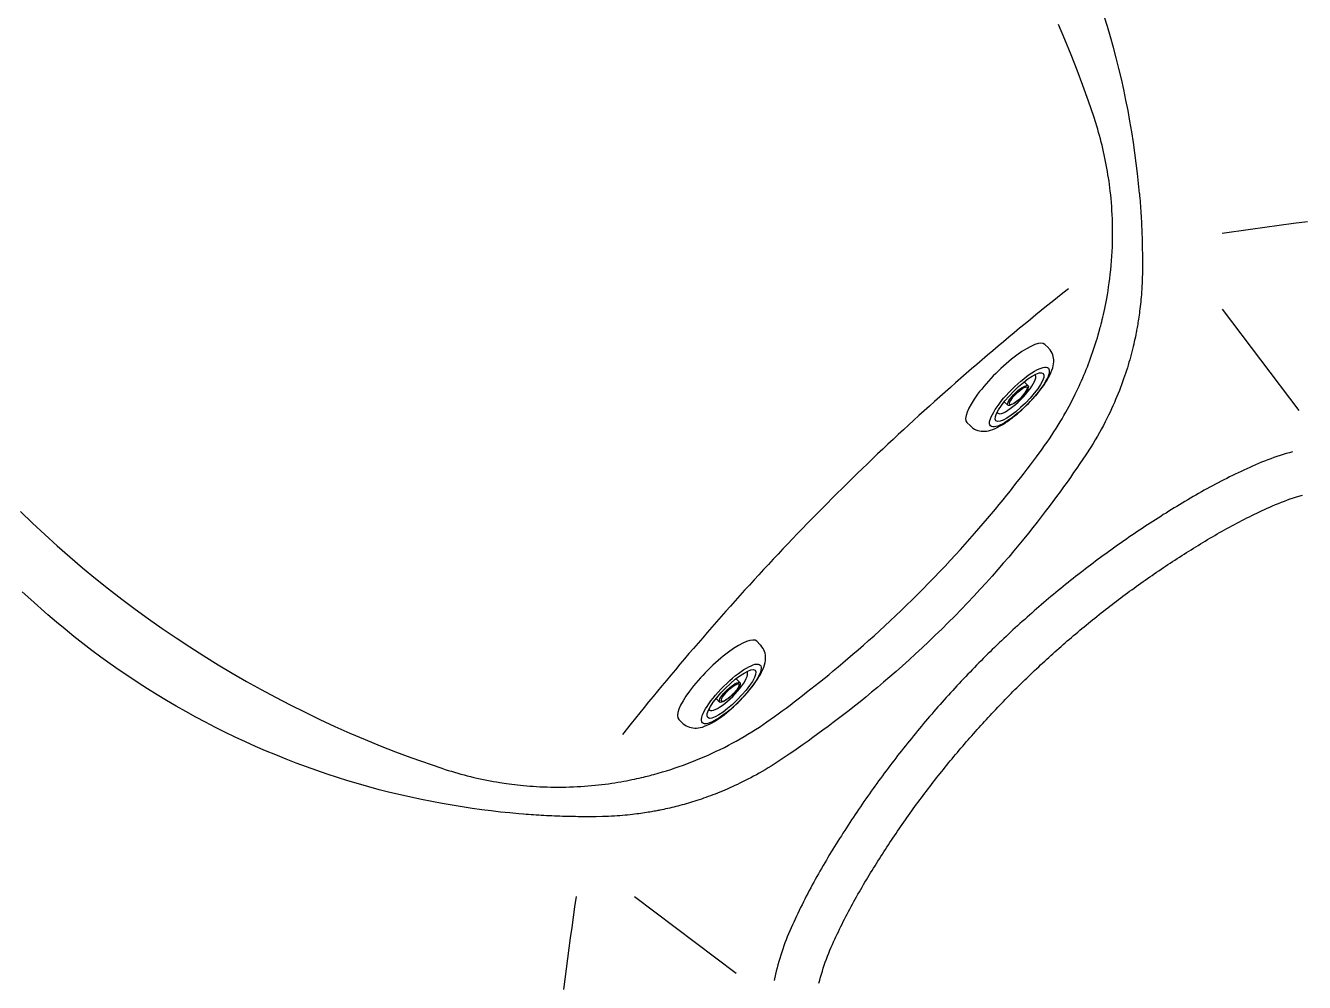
# Model space of a CAD drawing. Extents: x 403 to 503, y 484 to 637.
# Drawn here: x 424.17 to 445.06, y 549.66 to 565.3 of the extents above; entities that cross this region are included whole.
import ezdxf

# ---------------------------------------------------------------- set-up
doc = ezdxf.new("R2010")
doc.units = 0
doc.header["$MEASUREMENT"] = 0
doc.layers.add('1', color=4, linetype='Continuous')

# ---------------------------------------------------------------- blocks, each defined once
blk = doc.blocks.new('MINI2009')
at = {"layer": '1'}
for p, q in [((274.302, 432.025), (274.382, 432.025)), ((274.302, 430.221), (274.382, 430.221))]:
    blk.add_line(p, q, dxfattribs=at)
at = {"layer": '1', "color": 3}
for p, q in [((274.587, 431.352), (274.494, 431.352)), ((274.574, 430.894), (274.494, 430.894))]:
    blk.add_line(p, q, dxfattribs=at)
at = {"layer": '1', "flags": 128}
blk.add_lwpolyline([(274.382, 430.221), (274.404, 430.222), (274.435, 430.225), (274.464, 430.232), (274.491, 430.242), (274.518, 430.254), (274.542, 430.269), (274.566, 430.286), (274.587, 430.305), (274.608, 430.326), (274.627, 430.349), (274.645, 430.375), (274.663, 430.405), (274.68, 430.439), (274.697, 430.478), (274.713, 430.521), (274.727, 430.566), (274.739, 430.611), (274.749, 430.657), (274.758, 430.703), (274.766, 430.751), (274.773, 430.799), (274.778, 430.848), (274.783, 430.898), (274.787, 430.949), (274.789, 431), (274.791, 431.051), (274.792, 431.102), (274.792, 431.154), (274.791, 431.205), (274.789, 431.257), (274.786, 431.307), (274.782, 431.357), (274.777, 431.407), (274.771, 431.455), (274.765, 431.503), (274.757, 431.549), (274.748, 431.594), (274.738, 431.638), (274.726, 431.682), (274.713, 431.724), (274.698, 431.766), (274.68, 431.808), (274.662, 431.844), (274.643, 431.875), (274.623, 431.902), (274.603, 431.925), (274.582, 431.946), (274.559, 431.965), (274.535, 431.981), (274.51, 431.995), (274.483, 432.007), (274.455, 432.015), (274.424, 432.022), (274.393, 432.024), (274.382, 432.024)], dxfattribs=at)
at = {"layer": '1'}
blk.add_ellipse((274.302, 431.123), major_axis=(0, 0.902), ratio=0.25882, start_param=6.283179, end_param=9.424778, dxfattribs=at)
at = {"layer": '1', "color": 3}
for centre, major_axis, ratio in [((274.615, 431.123), (0, 0.667), 0.263764), ((274.617, 431.123), (0, 0.548), 0.248557), ((274.58, 431.123), (0.006, 0.229), 0.262485), ((274.588, 431.123), (0, 0.199), 0.249939)]:
    blk.add_ellipse(centre, major_axis=major_axis, ratio=ratio, dxfattribs=at)
blk.add_ellipse((274.543, 431.122), major_axis=(-0.004, 0.438), ratio=0.267267, start_param=3.037362, end_param=6.323274, dxfattribs=at)
blk = doc.blocks.new('GRANDEE')
at = {"layer": '1', "color": 3, "linetype": 'Continuous'}
for p, q in [((40.698, 60.015), (41.95, 58.355)), ((31.097, 50.413), (32.757, 49.161))]:
    blk.add_line(p, q, dxfattribs=at)
for points in [[(38.6, 63.161), (38.513, 63.415), (38.423, 63.668), (38.328, 63.919), (38.23, 64.169), (38.128, 64.418), (38.022, 64.665)], [(39.347, 61.903), (39.332, 62.065), (39.315, 62.23), (39.295, 62.397), (39.273, 62.567), (39.249, 62.739), (39.222, 62.912), (39.192, 63.086), (39.161, 63.259), (39.127, 63.431), (39.091, 63.604), (39.052, 63.776), (39.012, 63.948), (38.969, 64.12), (38.923, 64.291), (38.876, 64.463), (38.826, 64.633), (38.773, 64.803)], [(38.85, 62.103), (38.842, 62.157), (38.833, 62.211), (38.824, 62.265), (38.815, 62.319), (38.805, 62.373), (38.795, 62.426), (38.784, 62.48), (38.773, 62.533), (38.761, 62.586), (38.749, 62.639), (38.736, 62.692), (38.723, 62.745), (38.709, 62.798), (38.695, 62.85), (38.68, 62.902), (38.665, 62.954), (38.65, 63.006), (38.634, 63.058), (38.6, 63.161)], [(38.701, 59.694), (38.707, 59.717), (38.714, 59.743), (38.722, 59.773), (38.73, 59.806), (38.739, 59.843), (38.749, 59.884), (38.759, 59.927), (38.77, 59.974), (38.78, 60.024), (38.791, 60.076), (38.802, 60.131), (38.813, 60.189), (38.823, 60.249), (38.834, 60.312), (38.844, 60.376), (38.853, 60.443), (38.862, 60.512), (38.87, 60.582), (38.878, 60.654), (38.885, 60.727), (38.891, 60.801), (38.897, 60.877), (38.901, 60.954), (38.905, 61.031), (38.907, 61.11), (38.909, 61.188), (38.909, 61.265), (38.909, 61.341), (38.907, 61.415), (38.905, 61.487), (38.902, 61.557), (38.898, 61.625), (38.894, 61.692), (38.889, 61.757), (38.883, 61.819), (38.877, 61.88), (38.871, 61.939), (38.864, 61.996), (38.85, 62.103)], [(39.347, 61.903), (39.35, 61.864), (39.353, 61.825), (39.356, 61.785), (39.359, 61.745), (39.362, 61.704), (39.365, 61.663), (39.368, 61.621), (39.37, 61.579), (39.373, 61.537), (39.375, 61.494), (39.378, 61.452), (39.38, 61.409), (39.382, 61.365), (39.384, 61.322), (39.386, 61.279), (39.387, 61.235), (39.389, 61.192), (39.39, 61.148), (39.391, 61.105), (39.392, 61.062), (39.393, 61.019), (39.394, 60.975), (39.395, 60.933), (39.395, 60.89), (39.395, 60.847), (39.396, 60.805), (39.396, 60.763), (39.396, 60.721), (39.395, 60.639)], [(42.094, 61.441), (41.861, 61.411), (41.629, 61.381), (41.396, 61.349), (41.163, 61.317), (40.698, 61.25)], [(39.395, 60.639), (39.395, 60.586), (39.394, 60.535), (39.392, 60.485), (39.39, 60.436), (39.388, 60.388), (39.385, 60.342), (39.382, 60.297), (39.379, 60.253), (39.375, 60.211), (39.371, 60.17), (39.368, 60.13), (39.364, 60.092), (39.359, 60.054), (39.355, 60.017), (39.35, 59.981), (39.346, 59.947), (39.341, 59.913), (39.337, 59.881), (39.332, 59.85), (39.327, 59.82), (39.323, 59.792), (39.318, 59.764), (39.314, 59.739), (39.309, 59.714), (39.305, 59.691), (39.301, 59.67), (39.297, 59.65), (39.294, 59.632), (39.288, 59.601)], [(38.186, 60.346), (38.097, 60.275), (38.009, 60.204), (37.92, 60.133), (37.831, 60.062), (37.743, 59.99), (37.655, 59.918), (37.566, 59.846), (37.478, 59.773), (37.39, 59.701), (37.302, 59.628), (37.215, 59.555), (37.127, 59.481), (37.04, 59.408), (36.952, 59.334), (36.865, 59.26), (36.778, 59.185), (36.691, 59.111), (36.604, 59.036), (36.517, 58.961), (36.431, 58.885), (36.344, 58.81), (36.258, 58.734), (36.172, 58.658), (36.086, 58.582), (36, 58.505), (35.915, 58.428), (35.83, 58.351), (35.744, 58.274), (35.659, 58.196), (35.575, 58.118), (35.49, 58.04), (35.405, 57.962), (35.321, 57.883), (35.237, 57.804), (35.153, 57.725), (35.07, 57.646), (34.986, 57.566), (34.903, 57.486), (34.82, 57.406), (34.737, 57.326), (34.654, 57.246), (34.572, 57.165), (34.49, 57.084), (34.408, 57.003), (34.326, 56.921), (34.245, 56.839), (34.163, 56.757), (34.082, 56.675), (34.002, 56.593), (33.921, 56.51), (33.841, 56.427), (33.761, 56.344), (33.681, 56.261), (33.601, 56.178), (33.522, 56.094), (33.443, 56.01), (33.364, 55.926), (33.285, 55.842), (33.207, 55.757), (33.129, 55.673), (33.051, 55.588), (32.974, 55.503), (32.896, 55.418), (32.819, 55.333), (32.743, 55.247), (32.666, 55.161), (32.59, 55.075), (32.514, 54.989), (32.438, 54.903), (32.362, 54.817), (32.287, 54.73), (32.212, 54.643), (32.137, 54.556), (32.062, 54.469), (31.988, 54.382), (31.914, 54.295), (31.84, 54.208), (31.766, 54.12), (31.693, 54.032), (31.62, 53.945), (31.547, 53.857), (31.474, 53.769), (31.402, 53.681), (31.329, 53.592), (31.257, 53.504), (31.186, 53.416), (31.114, 53.327), (31.043, 53.238), (30.901, 53.061)], [(37.756, 57.724), (37.798, 57.783), (37.838, 57.84), (37.877, 57.896), (37.914, 57.951), (37.95, 58.007), (37.985, 58.062), (38.019, 58.116), (38.052, 58.17), (38.083, 58.223), (38.114, 58.275), (38.143, 58.327), (38.171, 58.378), (38.199, 58.429), (38.225, 58.478), (38.25, 58.527), (38.274, 58.574), (38.297, 58.621), (38.319, 58.666), (38.34, 58.711), (38.361, 58.755), (38.381, 58.8), (38.401, 58.844), (38.421, 58.889), (38.44, 58.935), (38.459, 58.98), (38.477, 59.026), (38.496, 59.072), (38.514, 59.118), (38.531, 59.165), (38.548, 59.212), (38.565, 59.259), (38.582, 59.306), (38.598, 59.354), (38.614, 59.402), (38.629, 59.45), (38.644, 59.498), (38.659, 59.547), (38.674, 59.596), (38.701, 59.694)], [(39.288, 59.601), (39.28, 59.561), (39.271, 59.522), (39.263, 59.482), (39.253, 59.441), (39.244, 59.4), (39.233, 59.358), (39.223, 59.316), (39.212, 59.274), (39.2, 59.231), (39.188, 59.187), (39.175, 59.144), (39.162, 59.099), (39.149, 59.055), (39.134, 59.009), (39.12, 58.964), (39.104, 58.918), (39.088, 58.872), (39.072, 58.825), (39.055, 58.778), (39.037, 58.731), (39.019, 58.683), (38.999, 58.634), (38.979, 58.585), (38.958, 58.535), (38.937, 58.485), (38.914, 58.434), (38.891, 58.383), (38.866, 58.331), (38.841, 58.278), (38.815, 58.224), (38.787, 58.169), (38.757, 58.113), (38.727, 58.056), (38.695, 57.998), (38.661, 57.939), (38.626, 57.879), (38.59, 57.819), (38.552, 57.758), (38.472, 57.634)], [(21.097, 55.395), (21.236, 55.267)], [(33.384, 53.353), (33.446, 53.398), (33.509, 53.445), (33.574, 53.493), (33.639, 53.542), (33.705, 53.592), (33.773, 53.644), (33.841, 53.696), (33.91, 53.75), (33.98, 53.805), (34.051, 53.861), (34.122, 53.918), (34.195, 53.977), (34.27, 54.038), (34.346, 54.1), (34.424, 54.165), (34.504, 54.232), (34.585, 54.301), (34.667, 54.372), (34.751, 54.445), (34.837, 54.52), (34.923, 54.597), (35.011, 54.676), (35.099, 54.756), (35.188, 54.837), (35.277, 54.92), (35.366, 55.004), (35.455, 55.089), (35.544, 55.176), (35.634, 55.263), (35.724, 55.352), (35.813, 55.443), (35.903, 55.534), (35.994, 55.627), (36.083, 55.721), (36.171, 55.813), (36.257, 55.905), (36.34, 55.996), (36.422, 56.085), (36.501, 56.172), (36.578, 56.259), (36.652, 56.344), (36.725, 56.427), (36.795, 56.509), (36.863, 56.589), (36.929, 56.667), (36.994, 56.744), (37.057, 56.821), (37.118, 56.896), (37.179, 56.971), (37.238, 57.045), (37.296, 57.118), (37.352, 57.19), (37.407, 57.261), (37.461, 57.33), (37.514, 57.399), (37.565, 57.467), (37.615, 57.533), (37.663, 57.598), (37.756, 57.724)], [(38.472, 57.634), (38.424, 57.563), (38.375, 57.49), (38.324, 57.416), (38.272, 57.341), (38.219, 57.264), (38.164, 57.187), (38.108, 57.109), (38.051, 57.029), (37.992, 56.949), (37.933, 56.868), (37.871, 56.787), (37.809, 56.704), (37.744, 56.62), (37.677, 56.533), (37.606, 56.443), (37.533, 56.352), (37.457, 56.257), (37.378, 56.161), (37.296, 56.062), (37.211, 55.962), (37.123, 55.859), (37.033, 55.755), (36.939, 55.65), (36.843, 55.542), (36.744, 55.434), (36.643, 55.324), (36.539, 55.214), (36.434, 55.104), (36.329, 54.997), (36.223, 54.89), (36.117, 54.785), (36.011, 54.682), (35.905, 54.579), (35.798, 54.478), (35.69, 54.379), (35.583, 54.28), (35.476, 54.185), (35.371, 54.092), (35.268, 54.002), (35.167, 53.915), (35.067, 53.831), (34.97, 53.75), (34.875, 53.671), (34.782, 53.596), (34.692, 53.524), (34.604, 53.454), (34.517, 53.387), (34.431, 53.321), (34.345, 53.256), (34.261, 53.192), (34.177, 53.13), (34.095, 53.07), (34.013, 53.011), (33.933, 52.953), (33.854, 52.897), (33.776, 52.842), (33.699, 52.789), (33.624, 52.738), (33.478, 52.639)], [(21.066, 56.707), (21.264, 56.516), (21.464, 56.329), (21.668, 56.145), (21.874, 55.964), (22.082, 55.787), (22.293, 55.613), (22.507, 55.442), (22.723, 55.275), (22.941, 55.111), (23.161, 54.95), (23.384, 54.794), (23.609, 54.64), (23.835, 54.491), (24.064, 54.344), (24.295, 54.202), (24.527, 54.063), (24.761, 53.928), (24.997, 53.797), (25.235, 53.669), (25.475, 53.544), (25.716, 53.424), (25.958, 53.307), (26.203, 53.194), (26.448, 53.085), (26.696, 52.979), (26.944, 52.878), (27.194, 52.779), (27.446, 52.685), (27.952, 52.508)], [(29.208, 51.765), (29.061, 51.778), (28.911, 51.794), (28.759, 51.811), (28.603, 51.831), (28.445, 51.852), (28.285, 51.876), (28.121, 51.903), (27.956, 51.932), (27.788, 51.963), (27.618, 51.997), (27.445, 52.034), (27.273, 52.074), (27.101, 52.115), (26.929, 52.159), (26.758, 52.205), (26.587, 52.254), (26.417, 52.305), (26.247, 52.358), (26.077, 52.413), (25.908, 52.471), (25.74, 52.531), (25.572, 52.594), (25.405, 52.658), (25.238, 52.726), (25.071, 52.795), (24.906, 52.867), (24.741, 52.941), (24.577, 53.017), (24.414, 53.096), (24.252, 53.177), (24.09, 53.26), (23.93, 53.346), (23.77, 53.434), (23.612, 53.524), (23.454, 53.616), (23.298, 53.711), (23.142, 53.808), (22.988, 53.907), (22.835, 54.008), (22.682, 54.112), (22.531, 54.218), (22.382, 54.326), (22.234, 54.436), (22.087, 54.548), (21.941, 54.663), (21.797, 54.78), (21.654, 54.898), (21.513, 55.019), (21.236, 55.267)], [(31.416, 52.409), (31.485, 52.428), (31.554, 52.448), (31.623, 52.469), (31.692, 52.491), (31.761, 52.514), (31.829, 52.537), (31.898, 52.561), (31.966, 52.587), (32.033, 52.613), (32.101, 52.64), (32.168, 52.667), (32.235, 52.696), (32.302, 52.725), (32.368, 52.755), (32.434, 52.786), (32.5, 52.818), (32.566, 52.851), (32.631, 52.885), (32.696, 52.919), (32.76, 52.954), (32.824, 52.991), (32.888, 53.027), (32.951, 53.065), (33.014, 53.104), (33.077, 53.143), (33.139, 53.183), (33.201, 53.225), (33.262, 53.266), (33.384, 53.353)], [(27.952, 52.508), (28.003, 52.491), (28.055, 52.475), (28.106, 52.459), (28.158, 52.443), (28.21, 52.428), (28.262, 52.414), (28.315, 52.4), (28.367, 52.386), (28.42, 52.373), (28.473, 52.36), (28.525, 52.348), (28.578, 52.336), (28.632, 52.325), (28.685, 52.314), (28.738, 52.304), (28.792, 52.294), (28.846, 52.285), (28.899, 52.276), (29.007, 52.26)], [(33.478, 52.639), (33.428, 52.607), (33.378, 52.575), (33.329, 52.544), (33.28, 52.514), (33.232, 52.485), (33.184, 52.457), (33.137, 52.43), (33.09, 52.403), (33.043, 52.378), (32.998, 52.354), (32.952, 52.33), (32.908, 52.307), (32.864, 52.285), (32.821, 52.264), (32.779, 52.244), (32.737, 52.225), (32.696, 52.206), (32.655, 52.187), (32.614, 52.169), (32.573, 52.152), (32.533, 52.135), (32.493, 52.119), (32.454, 52.103), (32.415, 52.088), (32.376, 52.073), (32.338, 52.059), (32.3, 52.045), (32.263, 52.031), (32.226, 52.019), (32.19, 52.006), (32.154, 51.994), (32.118, 51.982), (32.083, 51.971), (32.047, 51.96), (32.012, 51.949), (31.978, 51.939), (31.943, 51.929), (31.908, 51.919), (31.874, 51.91), (31.84, 51.901), (31.806, 51.892), (31.773, 51.883), (31.739, 51.875), (31.706, 51.867), (31.673, 51.859), (31.64, 51.851), (31.607, 51.844), (31.575, 51.837), (31.511, 51.824)], [(29.007, 52.26), (29.051, 52.254), (29.095, 52.248), (29.141, 52.242), (29.188, 52.237), (29.237, 52.232), (29.286, 52.227), (29.337, 52.222), (29.39, 52.218), (29.443, 52.214), (29.498, 52.211), (29.554, 52.208), (29.611, 52.205), (29.669, 52.203), (29.729, 52.202), (29.789, 52.201), (29.851, 52.201), (29.913, 52.201), (29.976, 52.202), (30.038, 52.204), (30.099, 52.206), (30.16, 52.209), (30.22, 52.212), (30.28, 52.216), (30.338, 52.221), (30.396, 52.226), (30.453, 52.231), (30.509, 52.237), (30.564, 52.243), (30.619, 52.25), (30.672, 52.257), (30.725, 52.265), (30.776, 52.273), (30.826, 52.281), (30.875, 52.289), (30.923, 52.298), (30.969, 52.306), (31.013, 52.315), (31.056, 52.323), (31.097, 52.332), (31.137, 52.341), (31.174, 52.349), (31.21, 52.357), (31.243, 52.365), (31.275, 52.373), (31.304, 52.38), (31.331, 52.387), (31.356, 52.393), (31.379, 52.399), (31.416, 52.409)], [(31.511, 51.824), (31.496, 51.821), (31.479, 51.818), (31.461, 51.814), (31.441, 51.81), (31.42, 51.806), (31.397, 51.802), (31.373, 51.798), (31.347, 51.793), (31.32, 51.789), (31.292, 51.784), (31.263, 51.78), (31.233, 51.775), (31.201, 51.771), (31.169, 51.766), (31.135, 51.762), (31.099, 51.757), (31.063, 51.753), (31.025, 51.749), (30.985, 51.744), (30.945, 51.74), (30.903, 51.737), (30.86, 51.733), (30.815, 51.73), (30.77, 51.727), (30.723, 51.724), (30.675, 51.722), (30.626, 51.72), (30.576, 51.718), (30.473, 51.716)], [(30.473, 51.716), (30.432, 51.716), (30.39, 51.716), (30.349, 51.716), (30.307, 51.716), (30.264, 51.716), (30.222, 51.716), (30.179, 51.717), (30.136, 51.718), (30.093, 51.718), (30.05, 51.719), (30.007, 51.72), (29.964, 51.722), (29.92, 51.723), (29.877, 51.724), (29.833, 51.726), (29.79, 51.728), (29.747, 51.73), (29.703, 51.732), (29.66, 51.734), (29.618, 51.736), (29.575, 51.739), (29.533, 51.741), (29.491, 51.744), (29.449, 51.747), (29.408, 51.749), (29.367, 51.752), (29.327, 51.755), (29.287, 51.758), (29.208, 51.765)], [(30.145, 50.413), (30.12, 50.244), (30.096, 50.075), (30.072, 49.906), (30.048, 49.737), (30.025, 49.568), (30.003, 49.399), (29.981, 49.229), (29.959, 49.06), (29.938, 48.891)]]:
    blk.add_lwpolyline(points, dxfattribs=at)
at = {"layer": '1', "color": 2, "linetype": 'Continuous'}
for points in [[(41.849, 57.681), (41.797, 57.666), (41.746, 57.652), (41.695, 57.636), (41.644, 57.62), (41.593, 57.603), (41.542, 57.586), (41.492, 57.568), (41.442, 57.55), (41.392, 57.531), (41.343, 57.511), (41.293, 57.49), (41.244, 57.469), (41.196, 57.448), (41.148, 57.426), (41.101, 57.405), (41.054, 57.383), (41.007, 57.361), (40.96, 57.338), (40.913, 57.316), (40.866, 57.293), (40.819, 57.27), (40.773, 57.246), (40.727, 57.223), (40.68, 57.199), (40.634, 57.175), (40.588, 57.151), (40.542, 57.127), (40.496, 57.102), (40.45, 57.077), (40.405, 57.052), (40.359, 57.026), (40.314, 57.001), (40.269, 56.975), (40.224, 56.949), (40.179, 56.923), (40.135, 56.897), (40.09, 56.87), (40.046, 56.844), (40.001, 56.817), (39.957, 56.79), (39.913, 56.763), (39.869, 56.736), (39.825, 56.709), (39.781, 56.681), (39.737, 56.654), (39.694, 56.626), (39.65, 56.599), (39.607, 56.571), (39.563, 56.543), (39.52, 56.515), (39.477, 56.486), (39.434, 56.458), (39.391, 56.429), (39.348, 56.401), (39.305, 56.372), (39.262, 56.343), (39.219, 56.314), (39.176, 56.285), (39.134, 56.255), (39.091, 56.226), (39.049, 56.196), (39.007, 56.166), (38.965, 56.137), (38.923, 56.107), (38.881, 56.076), (38.839, 56.046), (38.797, 56.016), (38.755, 55.985), (38.713, 55.955), (38.672, 55.924), (38.63, 55.893), (38.589, 55.862), (38.548, 55.831), (38.507, 55.8), (38.466, 55.768), (38.425, 55.737), (38.384, 55.705), (38.343, 55.673), (38.302, 55.641), (38.262, 55.609), (38.221, 55.577), (38.181, 55.545), (38.141, 55.513), (38.101, 55.48), (38.061, 55.447), (38.021, 55.415), (37.981, 55.382), (37.941, 55.349), (37.901, 55.316), (37.862, 55.282), (37.822, 55.249), (37.783, 55.216), (37.744, 55.182), (37.704, 55.148), (37.665, 55.114), (37.626, 55.08), (37.588, 55.046), (37.549, 55.012), (37.51, 54.978), (37.472, 54.943), (37.433, 54.909), (37.395, 54.874), (37.357, 54.839), (37.319, 54.804), (37.281, 54.769), (37.243, 54.734), (37.205, 54.699), (37.167, 54.664), (37.13, 54.628), (37.092, 54.593), (37.055, 54.557), (37.018, 54.521), (36.98, 54.485), (36.943, 54.449), (36.906, 54.413), (36.87, 54.377), (36.833, 54.34), (36.796, 54.304), (36.76, 54.267), (36.724, 54.23), (36.687, 54.194), (36.651, 54.157), (36.615, 54.12), (36.579, 54.082), (36.543, 54.045), (36.508, 54.008), (36.472, 53.97), (36.437, 53.933), (36.401, 53.895), (36.366, 53.857), (36.331, 53.819), (36.296, 53.781), (36.261, 53.743), (36.226, 53.705), (36.192, 53.666), (36.157, 53.628), (36.123, 53.589), (36.089, 53.551), (36.054, 53.512), (36.02, 53.473), (35.986, 53.434), (35.953, 53.395), (35.919, 53.356), (35.885, 53.316), (35.852, 53.277), (35.819, 53.238), (35.785, 53.198), (35.752, 53.158), (35.719, 53.118), (35.687, 53.079), (35.654, 53.039), (35.621, 52.998), (35.589, 52.958), (35.556, 52.918), (35.524, 52.878), (35.492, 52.837), (35.46, 52.796), (35.428, 52.756), (35.397, 52.715), (35.365, 52.674), (35.333, 52.633), (35.302, 52.592), (35.271, 52.551), (35.24, 52.51), (35.209, 52.468), (35.178, 52.427), (35.147, 52.385), (35.117, 52.343), (35.086, 52.302), (35.056, 52.26), (35.026, 52.218), (34.996, 52.176), (34.966, 52.134), (34.936, 52.092), (34.906, 52.049), (34.877, 52.007), (34.847, 51.964), (34.818, 51.922), (34.789, 51.879), (34.76, 51.836), (34.731, 51.794), (34.702, 51.751), (34.673, 51.708), (34.645, 51.665), (34.616, 51.621), (34.588, 51.578), (34.56, 51.535), (34.532, 51.491), (34.504, 51.448), (34.477, 51.404), (34.449, 51.361), (34.422, 51.317), (34.394, 51.273), (34.367, 51.229), (34.34, 51.185), (34.313, 51.141), (34.286, 51.097), (34.259, 51.052), (34.233, 51.008), (34.206, 50.963), (34.18, 50.918), (34.154, 50.873), (34.128, 50.828), (34.103, 50.783), (34.077, 50.738), (34.052, 50.693), (34.027, 50.647), (34.002, 50.601), (33.977, 50.555), (33.953, 50.509), (33.929, 50.463), (33.905, 50.417), (33.881, 50.371), (33.858, 50.324), (33.835, 50.278), (33.812, 50.231), (33.789, 50.184), (33.766, 50.137), (33.744, 50.09), (33.722, 50.043), (33.7, 49.996), (33.678, 49.949), (33.657, 49.901), (33.636, 49.852), (33.615, 49.803), (33.594, 49.753), (33.575, 49.704), (33.556, 49.654), (33.538, 49.604), (33.52, 49.553), (33.503, 49.503), (33.486, 49.452), (33.47, 49.401), (33.455, 49.35), (33.441, 49.298), (33.427, 49.247), (33.413, 49.195), (33.401, 49.143), (33.378, 49.039)], [(34.112, 48.994), (34.125, 49.044), (34.138, 49.095), (34.152, 49.144), (34.167, 49.194), (34.182, 49.244), (34.198, 49.293), (34.215, 49.342), (34.233, 49.39), (34.251, 49.439), (34.27, 49.487), (34.289, 49.535), (34.31, 49.583), (34.33, 49.629), (34.349, 49.671), (34.369, 49.713), (34.388, 49.755), (34.408, 49.796), (34.428, 49.838), (34.448, 49.879), (34.468, 49.921), (34.488, 49.962), (34.509, 50.003), (34.53, 50.044), (34.551, 50.085), (34.572, 50.126), (34.593, 50.166), (34.614, 50.207), (34.636, 50.248), (34.658, 50.289), (34.68, 50.329), (34.703, 50.37), (34.725, 50.41), (34.748, 50.45), (34.771, 50.49), (34.793, 50.529), (34.816, 50.568), (34.839, 50.607), (34.863, 50.647), (34.886, 50.685), (34.909, 50.724), (34.932, 50.763), (34.956, 50.801), (34.98, 50.84), (35.003, 50.878), (35.027, 50.916), (35.051, 50.954), (35.075, 50.992), (35.099, 51.03), (35.123, 51.068), (35.147, 51.106), (35.171, 51.143), (35.196, 51.181), (35.22, 51.219), (35.245, 51.256), (35.269, 51.294), (35.294, 51.331), (35.319, 51.368), (35.344, 51.406), (35.37, 51.443), (35.395, 51.48), (35.42, 51.517), (35.446, 51.554), (35.471, 51.591), (35.497, 51.628), (35.523, 51.665), (35.549, 51.701), (35.575, 51.738), (35.601, 51.774), (35.627, 51.811), (35.653, 51.847), (35.68, 51.884), (35.706, 51.92), (35.733, 51.956), (35.76, 51.992), (35.786, 52.028), (35.813, 52.064), (35.84, 52.1), (35.867, 52.136), (35.895, 52.172), (35.922, 52.208), (35.949, 52.243), (35.977, 52.279), (36.004, 52.314), (36.032, 52.35), (36.06, 52.385), (36.088, 52.42), (36.116, 52.455), (36.144, 52.49), (36.172, 52.525), (36.2, 52.56), (36.229, 52.595), (36.257, 52.63), (36.286, 52.664), (36.314, 52.699), (36.343, 52.734), (36.372, 52.768), (36.401, 52.802), (36.43, 52.837), (36.459, 52.871), (36.488, 52.905), (36.518, 52.939), (36.547, 52.973), (36.577, 53.007), (36.606, 53.04), (36.636, 53.074), (36.666, 53.108), (36.696, 53.141), (36.726, 53.175), (36.756, 53.208), (36.786, 53.241), (36.816, 53.275), (36.847, 53.308), (36.877, 53.341), (36.908, 53.374), (36.938, 53.406), (36.969, 53.439), (37, 53.472), (37.031, 53.505), (37.062, 53.537), (37.093, 53.569), (37.124, 53.602), (37.155, 53.634), (37.187, 53.666), (37.218, 53.698), (37.25, 53.73), (37.281, 53.762), (37.313, 53.794), (37.345, 53.826), (37.377, 53.857), (37.409, 53.889), (37.441, 53.92), (37.473, 53.952), (37.505, 53.983), (37.538, 54.014), (37.57, 54.045), (37.602, 54.076), (37.635, 54.107), (37.668, 54.138), (37.701, 54.169), (37.733, 54.2), (37.766, 54.23), (37.799, 54.261), (37.832, 54.291), (37.866, 54.321), (37.899, 54.351), (37.932, 54.381), (37.966, 54.411), (37.999, 54.441), (38.033, 54.471), (38.066, 54.501), (38.1, 54.531), (38.134, 54.56), (38.168, 54.59), (38.202, 54.619), (38.236, 54.648), (38.27, 54.677), (38.305, 54.706), (38.339, 54.735), (38.373, 54.764), (38.408, 54.793), (38.442, 54.822), (38.477, 54.85), (38.512, 54.879), (38.547, 54.907), (38.581, 54.935), (38.616, 54.964), (38.651, 54.992), (38.687, 55.02), (38.722, 55.048), (38.757, 55.075), (38.792, 55.103), (38.828, 55.131), (38.863, 55.158), (38.899, 55.186), (38.935, 55.213), (38.97, 55.24), (39.006, 55.267), (39.042, 55.294), (39.078, 55.321), (39.114, 55.348), (39.15, 55.375), (39.186, 55.401), (39.223, 55.428), (39.259, 55.454), (39.295, 55.481), (39.332, 55.507), (39.368, 55.533), (39.405, 55.559), (39.442, 55.585), (39.479, 55.611), (39.515, 55.637), (39.552, 55.662), (39.589, 55.688), (39.626, 55.713), (39.664, 55.738), (39.701, 55.764), (39.738, 55.789), (39.775, 55.814), (39.813, 55.838), (39.85, 55.863), (39.888, 55.888), (39.925, 55.912), (39.963, 55.937), (40.001, 55.961), (40.038, 55.985), (40.076, 56.009), (40.114, 56.033), (40.152, 56.057), (40.19, 56.081), (40.228, 56.105), (40.266, 56.129), (40.305, 56.152), (40.343, 56.176), (40.382, 56.199), (40.421, 56.223), (40.46, 56.246), (40.499, 56.269), (40.538, 56.292), (40.577, 56.315), (40.616, 56.338), (40.656, 56.36), (40.696, 56.383), (40.736, 56.405), (40.776, 56.428), (40.817, 56.45), (40.857, 56.472), (40.898, 56.494), (40.939, 56.516), (40.98, 56.537), (41.021, 56.558), (41.062, 56.579), (41.103, 56.6), (41.143, 56.62), (41.184, 56.64), (41.225, 56.66), (41.266, 56.68), (41.307, 56.7), (41.349, 56.72), (41.391, 56.739), (41.434, 56.759), (41.477, 56.779), (41.522, 56.799), (41.57, 56.819), (41.617, 56.839), (41.666, 56.858), (41.714, 56.876), (41.763, 56.894), (41.811, 56.911), (41.861, 56.927), (41.91, 56.943), (42.01, 56.972)]]:
    blk.add_lwpolyline(points, dxfattribs=at)
at = {"layer": '1', "rotation": 315}
for p in [(-461.645, -52.091), (-466.352, -56.943)]:
    blk.add_blockref('MINI2009', p, dxfattribs=at)

msp = doc.modelspace()

# ---------------------------------------------------------------- block references
at = {"layer": '1'}
msp.add_blockref('GRANDEE', (403.021, 500.653), dxfattribs=at)

doc.saveas('drawing.dxf')
